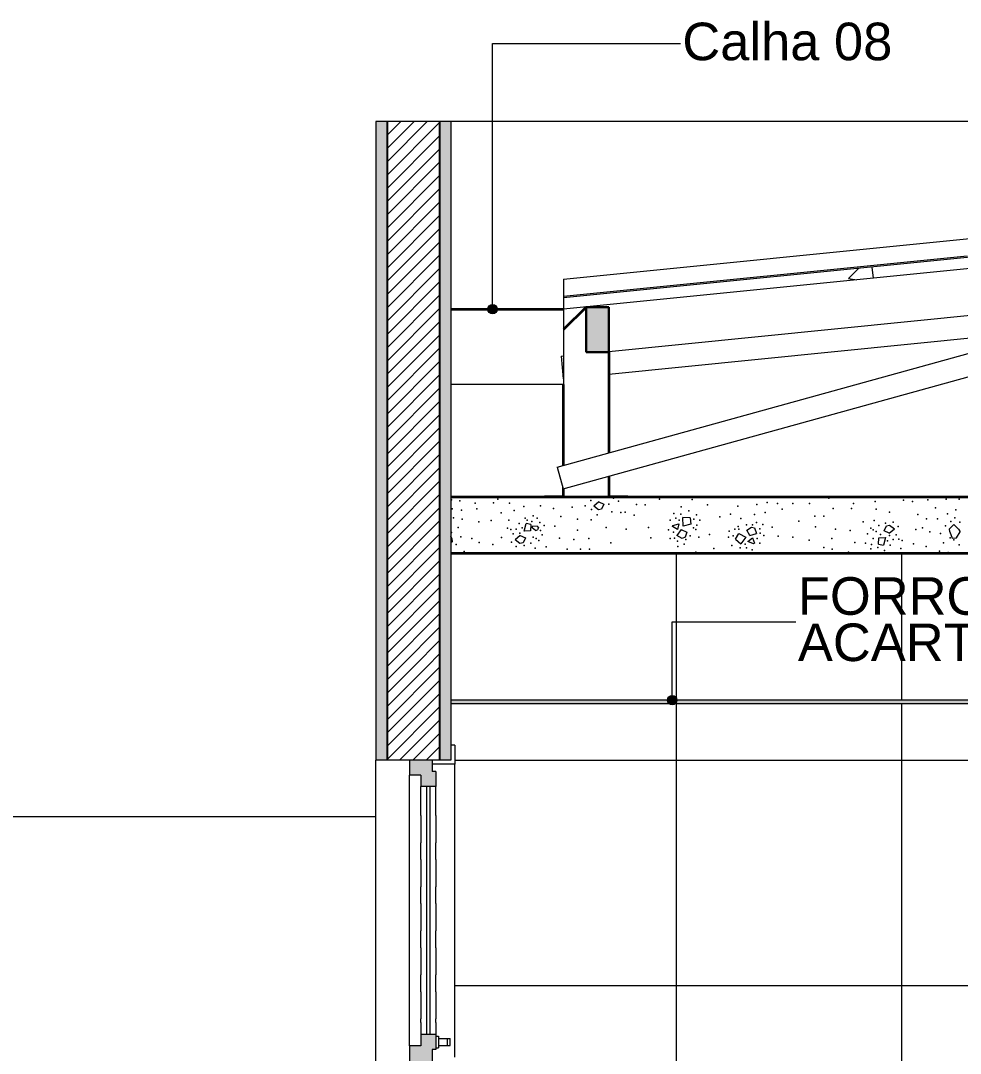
# Model space of a CAD drawing. Header units: metres. Extents: x -77 to 97, y 0 to 6.
# Drawn here: x 61.529 to 64.031, y 3.015 to 5.764 of the extents above; entities that cross this region are included whole.
import ezdxf

# ---------------------------------------------------------------- set-up
doc = ezdxf.new("R2010")
doc.units = ezdxf.units.M
doc.header["$MEASUREMENT"] = 0
doc.linetypes.add('broken', pattern=[2.46944, 1.41111, -1.05833])
for name, color, linetype, lineweight in [('ESTRUTURA-COB.EST_Caneta_No__1', 7, 'Continuous', 35), ('ESTRUTURA-COB.EST_Caneta_No__10', 7, 'Continuous', 5), ('ESTRUTURA-COB.EST_Caneta_No__241', 7, 'Continuous', 13), ('FORRO.EXEC_Caneta_No__241', 7, 'Continuous', 13), ('Janelas Archicad_Caneta_No__10', 7, 'Continuous', 5), ('Janelas Archicad_Caneta_No__241', 7, 'Continuous', 13), ('LAJES.EST_Caneta_No__1', 7, 'Continuous', 35), ('LAJES.EST_Caneta_No__241', 7, 'Continuous', 13), ('NOTAS-LAYOUT.EXEC_Caneta_No__241', 7, 'Continuous', 13), ('NOTAS-LAYOUT.EXEC_Caneta_No__5', 7, 'Continuous', 15), ('PAREDE CONSTRUIR_Caneta_No__241', 7, 'Continuous', 13), ('PAREDE CONSTRUIR_Caneta_No__3', 7, 'Continuous', 25), ('S-BEAM-____-OTLN.IFC Model_Caneta_No__1', 7, 'Continuous', 35), ('S-BEAM-____-OTLN.IFC Model_Caneta_No__2', 7, 'Continuous', 30)]:
    doc.layers.add(name, color=color, linetype=linetype, lineweight=lineweight)
for name, color, linetype, lineweight, true_color in [('ESTRUTURA-COB.EST_Caneta_No__97', 7, 'Continuous', 5, 0x6b6b6b), ('Janelas Archicad_Caneta_No__9', 7, 'Continuous', 5, 0x020202), ('Janelas Archicad_Caneta_No__97', 7, 'Continuous', 5, 0x6b6b6b), ('PAREDE CONSTRUIR_Caneta_No__16', 7, 'Continuous', 0, 0xc9c9c9), ('PAREDE CONSTRUIR_Caneta_No__97', 7, 'Continuous', 5, 0x6b6b6b), ('S-BEAM-____-OTLN.IFC Model_Caneta_No__13', 7, 'Continuous', 0, 0xaaaaaa)]:
    doc.layers.add(name, color=color, linetype=linetype, lineweight=lineweight, true_color=true_color)
for name, color, linetype in [('FORRO.EXEC', 7, 'Continuous'), ('Janelas Archicad', 7, 'Continuous'), ('LAJES.EST', 7, 'Continuous'), ('NOTAS-LAYOUT.EXEC', 7, 'Continuous'), ('PAREDE CONSTRUIR', 7, 'Continuous'), ('S-BEAM-____-OTLN.IFC Model', 7, 'Continuous')]:
    doc.layers.add(name, color=color, linetype=linetype)
doc.styles.add('ESTILO_GERADO_1', font='arial.ttf')
pattern_1 = [(45, (29.87522, 0.795284), (-0.01767767, 0.01767767), [])]

# ---------------------------------------------------------------- blocks, each defined once
blk = doc.blocks.new('*X144', base_point=(29.8752, 0.7953))
at = {"layer": 'LAJES.EST_Caneta_No__241', "color": 7, "linetype": 'Continuous', "lineweight": 13}
for p, q in [((63.0688, 4.4829), (63.0552, 4.4718)), ((63.0632, 4.4938), (63.0614, 4.4953)), ((63.0638, 4.4953), (63.0632, 4.4938)), ((63.0688, 4.4829), (63.0821, 4.4766)), ((63.0899, 4.4953), (63.0754, 4.494)), ((63.0754, 4.494), (63.0759, 4.4953)), ((63.0678, 4.4618), (63.0552, 4.4718)), ((63.076, 4.4638), (63.0678, 4.4618)), ((63.0821, 4.4766), (63.076, 4.4638)), ((62.8697, 4.4052), (62.8748, 4.4258)), ((62.8878, 4.4229), (62.8748, 4.4258)), ((63.2932, 4.4185), (63.2925, 4.4412)), ((63.3115, 4.4402), (63.2925, 4.4412)), ((63.3115, 4.4402), (63.3135, 4.4236)), ((62.8871, 4.4063), (62.8697, 4.4052)), ((62.8878, 4.4229), (62.8871, 4.4063)), ((62.8915, 4.4136), (62.8929, 4.4189)), ((62.8996, 4.4069), (62.8915, 4.4136)), ((62.8929, 4.4189), (62.9055, 4.4183)), ((62.8996, 4.4069), (62.9051, 4.409)), ((62.9076, 4.4151), (62.9051, 4.409)), ((62.9076, 4.4151), (62.9055, 4.4183)), ((63.2651, 4.4172), (63.2654, 4.4199)), ((63.2781, 4.4097), (63.2651, 4.4172)), ((63.2654, 4.4199), (63.2815, 4.4244)), ((63.2874, 4.4091), (63.2767, 4.3934)), ((63.2815, 4.4244), (63.2781, 4.4097)), ((63.2874, 4.4091), (63.3026, 4.4023)), ((63.3135, 4.4236), (63.2932, 4.4185)), ((63.3026, 4.4023), (63.2985, 4.3888)), ((63.4321, 4.3842), (63.441, 4.3984)), ((63.441, 4.3984), (63.46, 4.3895)), ((63.4629, 4.408), (63.4746, 4.416)), ((63.4704, 4.3931), (63.4629, 4.408)), ((63.4704, 4.3931), (63.4887, 4.3987)), ((63.4746, 4.416), (63.4827, 4.4137)), ((63.4827, 4.4137), (63.4887, 4.3987)), ((63.8283, 4.4063), (63.8345, 4.419)), ((63.8417, 4.3999), (63.8283, 4.4063)), ((63.8345, 4.419), (63.8427, 4.421)), ((63.8417, 4.3999), (63.8553, 4.411)), ((63.8427, 4.421), (63.8553, 4.411)), ((64.002, 4.4117), (64.0136, 4.4229)), ((64.0029, 4.4033), (64.002, 4.4117)), ((64.0029, 4.4033), (64.0089, 4.3866)), ((64.0136, 4.4229), (64.0258, 4.4103)), ((64.0209, 4.3873), (64.0301, 4.4033)), ((64.0258, 4.4103), (64.0301, 4.4033)), ((62.6771, 4.3854), (62.6749, 4.3916)), ((62.6781, 4.377), (62.6749, 4.374)), ((62.6771, 4.3854), (62.6781, 4.377)), ((62.8596, 4.3934), (62.846, 4.3822)), ((62.8586, 4.3722), (62.846, 4.3822)), ((62.8668, 4.3742), (62.8586, 4.3722)), ((62.8596, 4.3934), (62.873, 4.387)), ((62.873, 4.387), (62.8668, 4.3742)), ((63.2908, 4.3855), (63.2767, 4.3934)), ((63.2985, 4.3888), (63.2908, 4.3855)), ((63.4321, 4.3842), (63.4462, 4.3715)), ((63.46, 4.3895), (63.4462, 4.3715)), ((63.4654, 4.3775), (63.4773, 4.3869)), ((63.4808, 4.3709), (63.4654, 4.3775)), ((63.4773, 4.3869), (63.4826, 4.3728)), ((63.4826, 4.3728), (63.4808, 4.3709)), ((63.8135, 4.3703), (63.8142, 4.387)), ((63.8135, 4.3703), (63.8265, 4.3675)), ((63.8142, 4.387), (63.8316, 4.3881)), ((63.8316, 4.3881), (63.8265, 4.3675)), ((64.0089, 4.3866), (64.0209, 4.3873))]:
    blk.add_line(p, q, dxfattribs=at)
for p in [(62.676, 4.4887), (62.6986, 4.4854), (62.7885, 4.4803), (62.8, 4.4899), (62.9852, 4.4945), (63.047, 4.4865), (63.1074, 4.4929), (63.1213, 4.4845), (63.2303, 4.4898), (63.2526, 4.4946), (63.3172, 4.4891), (63.517, 4.4816), (63.6807, 4.4928), (63.7271, 4.4944), (63.8043, 4.4839), (63.8793, 4.4877), (63.9036, 4.484), (63.9441, 4.4885), (63.9933, 4.49), (64.0282, 4.4901), (62.6778, 4.4647), (62.7026, 4.4612), (62.7397, 4.4795), (62.7439, 4.4648), (62.8088, 4.4538), (62.8309, 4.4796), (62.8431, 4.4602), (62.8693, 4.4707), (62.9137, 4.4724), (62.9483, 4.4657), (62.9974, 4.4685), (63.032, 4.4728), (63.0488, 4.4626), (63.0952, 4.4773), (63.103, 4.4562), (63.1272, 4.4547), (63.1386, 4.4557), (63.1686, 4.4756), (63.1922, 4.4755), (63.288, 4.4696), (63.3081, 4.4596), (63.3577, 4.4755), (63.4389, 4.4713), (63.4893, 4.4763), (63.511, 4.4551), (63.5439, 4.4787), (63.5568, 4.4637), (63.5849, 4.4783), (63.6295, 4.4783), (63.6921, 4.4657), (63.7409, 4.4657), (63.7469, 4.479), (63.8069, 4.4634), (63.8427, 4.4556), (63.9649, 4.4669), (64.0189, 4.4614), (62.6818, 4.4406), (62.7044, 4.4373), (62.7496, 4.4301), (62.7822, 4.4335), (62.8291, 4.4345), (62.8569, 4.4258), (62.8723, 4.4394), (62.8779, 4.4343), (62.8899, 4.4312), (62.8941, 4.4459), (62.9043, 4.4399), (62.9116, 4.4285), (62.9676, 4.4437), (63.0118, 4.4366), (63.0482, 4.4348), (63.064, 4.4487), (63.1631, 4.4475), (63.2582, 4.4345), (63.2685, 4.4525), (63.2735, 4.4396), (63.2825, 4.4343), (63.2865, 4.4505), (63.3217, 4.4373), (63.3285, 4.4482), (63.3373, 4.4339), (63.3903, 4.443), (63.4193, 4.4507), (63.4468, 4.4386), (63.4827, 4.4491), (63.4883, 4.4281), (63.601, 4.4318), (63.6437, 4.4448), (63.6676, 4.445), (63.7726, 4.4301), (63.8019, 4.4334), (63.8318, 4.4265), (63.8524, 4.4292), (63.9174, 4.4495), (63.9411, 4.4375), (63.9702, 4.438), (63.9967, 4.451), (64.0053, 4.4304), (64.016, 4.4404), (64.0293, 4.429), (62.6764, 4.4013), (62.6938, 4.4147), (62.8256, 4.4127), (62.8344, 4.4097), (62.8409, 4.3981), (62.8489, 4.4103), (62.8585, 4.3994), (62.8644, 4.4136), (62.9137, 4.407), (62.923, 4.4204), (62.9513, 4.4186), (63.0122, 4.408), (63.0878, 4.4151), (63.1414, 4.4103), (63.2012, 4.4148), (63.2542, 4.4082), (63.2672, 4.4027), (63.3209, 4.4135), (63.3269, 4.4096), (63.3291, 4.4211), (63.416, 4.4054), (63.4305, 4.4101), (63.4394, 4.4177), (63.4417, 4.4108), (63.4621, 4.4217), (63.4775, 4.4217), (63.4968, 4.4112), (63.4983, 4.4001), (63.5049, 4.4226), (63.5299, 4.4157), (63.645, 4.4166), (63.6988, 4.4104), (63.7374, 4.407), (63.784, 4.3978), (63.7924, 4.4132), (63.7992, 4.4082), (63.8073, 4.4042), (63.8137, 4.4202), (63.8654, 4.4174), (63.9129, 4.4096), (63.9299, 4.414), (63.9499, 4.4037), (63.9786, 4.3984), (63.9913, 4.419), (62.7014, 4.3903), (62.7302, 4.3851), (62.7502, 4.3747), (62.8097, 4.3882), (62.8359, 4.3759), (62.8876, 4.3731), (62.894, 4.389), (62.9021, 4.3851), (62.9089, 4.38), (62.9174, 4.3955), (62.9639, 4.3863), (63.0025, 4.3829), (63.0424, 4.3857), (63.101, 4.3737), (63.2071, 4.387), (63.2583, 4.3854), (63.2701, 4.3861), (63.2782, 4.3785), (63.2954, 4.3707), (63.2999, 4.3825), (63.3118, 4.3922), (63.3344, 4.3887), (63.3633, 4.3966), (63.4139, 4.3887), (63.426, 4.3929), (63.4584, 4.3705), (63.4901, 4.3854), (63.4968, 4.373), (63.5079, 4.3932), (63.5459, 4.3921), (63.5849, 4.3888), (63.6282, 4.3813), (63.6892, 4.3853), (63.75, 4.3747), (63.7783, 4.3729), (63.7987, 4.3851), (63.8184, 4.3965), (63.8369, 4.3796), (63.8428, 4.3939), (63.8525, 4.3829), (63.8604, 4.3952), (63.8669, 4.3836), (63.8757, 4.3806), (63.9061, 4.3716), (63.9863, 4.374), (64.0037, 4.3875), (64.0137, 4.3824), (62.6887, 4.3698), (62.7099, 4.3507), (62.7864, 4.3694), (62.8015, 4.347), (62.8489, 4.364), (62.8695, 4.3668), (62.8995, 4.3598), (62.9287, 4.3631), (62.9842, 4.3567), (63.0197, 4.3574), (63.0436, 4.3575), (63.1763, 4.3472), (63.2792, 4.3645), (63.3271, 4.3488), (63.3751, 4.3592), (63.4226, 4.367), (63.4319, 4.3465), (63.4451, 4.3604), (63.4578, 4.3475), (63.4621, 4.3608), (63.4771, 4.355), (63.5382, 4.3457), (63.6521, 4.3477), (63.6678, 4.3616), (63.6895, 4.3567), (63.7337, 4.3496), (63.7929, 4.3581), (63.7942, 4.3695), (63.8072, 4.3474), (63.8114, 4.362), (63.829, 4.3539), (63.8444, 4.3674), (63.8722, 4.3587), (63.9404, 4.3643), (63.9756, 4.3515), (63.9983, 4.3482), (64.0275, 4.3683)]:
    blk.add_point(p, dxfattribs=at)
blk = doc.blocks.new('Rótulo_44_4', base_point=(63.2639, 3.9553))
at = {"layer": 'NOTAS-LAYOUT.EXEC', "linetype": 'Continuous', "lineweight": 0, "true_color": 0x000000}
blk.add_hatch(color=18, dxfattribs=at).paths.add_polyline_path([(63.2514, 3.9553), (63.2523, 3.9505), (63.255, 3.9464), (63.2591, 3.9437), (63.2639, 3.9428), (63.2686, 3.9437), (63.2727, 3.9464), (63.2754, 3.9505), (63.2764, 3.9553), (63.2754, 3.9601), (63.2727, 3.9641), (63.2686, 3.9668), (63.2639, 3.9678), (63.2591, 3.9668), (63.255, 3.9641), (63.2523, 3.9601)])
at = {"layer": 'NOTAS-LAYOUT.EXEC_Caneta_No__241', "color": 7, "linetype": 'broken', "lineweight": 13}
for p, q in [((63.2639, 3.9678), (63.2639, 4.1639)), ((63.2639, 4.1639), (63.5935, 4.1639))]:
    blk.add_line(p, q, dxfattribs=at)
at = {"layer": 'NOTAS-LAYOUT.EXEC_Caneta_No__5', "color": 7, "linetype": 'Continuous', "lineweight": 15}
blk.add_circle((63.2639, 3.9553), 0.0125, dxfattribs=at)
at = {"layer": 'NOTAS-LAYOUT.EXEC_Caneta_No__241', "color": 7, "lineweight": 13, "insert": (63.5985, 4.2825), "char_height": 0.1, "width": 1.5, "attachment_point": 1, "line_spacing_factor": 0.739093, "style": 'ESTILO_GERADO_1'}
blk.add_mtext('\\A1;{\\pql;\\pt0,241;\\fArial|b0|i0|c0|p0;\\W1.000000;FORRO DE GESSO ACARTONADO\\fArial|b0|i0|c0|p0;\\W1.000000;\\A1{\\H.66x;\\S^  ;}\\fArial|b0|i0|c0|p0;\\W1.000000;\\fArial|b0|i0|c0|p0;\\W1.000000;\\A1{\\H.66x;\\S^  ;}\\fArial|b0|i0|c0|p0;\\W1.000000;\\fArial|b0|i0|c0|p0;\\W1.000000;\\fArial|b0|i0|c0|p0;\\W1.000000;\\fArial|b0|i0|c0|p0;\\W1.000000;\\fArial|b0|i0|c0|p0;\\W1.000000;\\fArial|b0|i0|c0|p0;\\W1.000000;\\fArial|b0|i0|c0|p0;\\W1.000000;\\A1{\\H.66x;\\S^  ;}\\fArial|b0|i0|c0|p0;\\W1.000000;\\fArial|b0|i0|c0|p0;\\W1.000000;\\A1{\\H.66x;\\S^  ;}\\fArial|b0|i0|c0|p0;\\W1.000000;\\fArial|b0|i0|c0|p0;\\W1.000000;\\fArial|b0|i0|c0|p0;\\W1.000000;\\fArial|b0|i0|c0|p0;\\W1.000000;\\fArial|b0|i0|c0|p0;\\W1.000000;\\fArial|b0|i0|c0|p0;\\W1.000000;\\fArial|b0|i0|c0|p0;\\W1.000000;\\A1{\\H.66x;\\S^  ;}\\fArial|b0|i0|c0|p0;\\W1.000000;\\fArial|b0|i0|c0|p0;\\W1.000000;\\A1{\\H.66x;\\S^  ;}\\fArial|b0|i0|c0|p0;\\W1.000000;\\fArial|b0|i0|c0|p0;\\W1.000000;\\fArial|b0|i0|c0|p0;\\W1.000000;\\fArial|b0|i0|c0|p0;\\W1.000000;\\fArial|b0|i0|c0|p0;\\W1.000000;\\fArial|b0|i0|c0|p0;\\W1.000000;\\fArial|b0|i0|c0|p0;\\W1.000000;\\A1{\\H.66x;\\S^  ;}\\fArial|b0|i0|c0|p0;\\W1.000000;\\fArial|b0|i0|c0|p0;\\W1.000000;\\A1{\\H.66x;\\S^  ;}\\fArial|b0|i0|c0|p0;\\W1.000000;\\fArial|b0|i0|c0|p0;\\W1.000000;\\fArial|b0|i0|c0|p0;\\W1.000000;\\fArial|b0|i0|c0|p0;\\W1.000000;\\fArial|b0|i0|c0|p0;\\W1.000000;\\fArial|b0|i0|c0|p0;\\W1.000000;\\fArial|b0|i0|c0|p0;\\W1.000000;\\A1{\\H.66x;\\S^  ;}\\fArial|b0|i0|c0|p0;\\W1.000000;\\fArial|b0|i0|c0|p0;\\W1.000000;\\A1{\\H.66x;\\S^  ;}\\fArial|b0|i0|c0|p0;\\W1.000000;\\fArial|b0|i0|c0|p0;\\W1.000000;\\fArial|b0|i0|c0|p0;\\W1.000000;\\fArial|b0|i0|c0|p0;\\W1.000000;\\fArial|b0|i0|c0|p0;\\W1.000000;\\fArial|b0|i0|c0|p0;\\W1.000000;\\fArial|b0|i0|c0|p0;\\W1.000000;\\A1{\\H.66x;\\S^  ;}\\fArial|b0|i0|c0|p0;\\W1.000000;}', dxfattribs=at)
blk = doc.blocks.new('Rótulo_46_4', base_point=(62.7859, 4.9956))
at = {"layer": 'NOTAS-LAYOUT.EXEC', "linetype": 'Continuous', "lineweight": 0, "true_color": 0x000000}
blk.add_hatch(color=18, dxfattribs=at).paths.add_polyline_path([(62.7734, 4.9956), (62.7744, 4.9908), (62.7771, 4.9867), (62.7811, 4.984), (62.7859, 4.9831), (62.7907, 4.984), (62.7947, 4.9867), (62.7975, 4.9908), (62.7984, 4.9956), (62.7975, 5.0003), (62.7947, 5.0044), (62.7907, 5.0071), (62.7859, 5.0081), (62.7811, 5.0071), (62.7771, 5.0044), (62.7744, 5.0003)])
at = {"layer": 'NOTAS-LAYOUT.EXEC_Caneta_No__241', "color": 7, "linetype": 'broken', "lineweight": 13}
for p, q in [((62.7859, 5.0081), (62.7859, 5.7027)), ((62.7859, 5.7027), (63.2859, 5.7027))]:
    blk.add_line(p, q, dxfattribs=at)
at = {"layer": 'NOTAS-LAYOUT.EXEC_Caneta_No__5', "color": 7, "linetype": 'Continuous', "lineweight": 15}
blk.add_circle((62.7859, 4.9956), 0.0125, dxfattribs=at)
at = {"layer": 'NOTAS-LAYOUT.EXEC_Caneta_No__241', "color": 7, "lineweight": 13, "insert": (63.2909, 5.7584), "char_height": 0.1, "attachment_point": 1, "style": 'ESTILO_GERADO_1'}
blk.add_mtext('\\A1;{\\pql;\\pt0,241;\\fArial|b0|i0|c0|p0;\\W1.000000;Calha 08\\fArial|b0|i0|c0|p0;\\W1.000000;\\A1{\\H.66x;\\S^  ;}\\fArial|b0|i0|c0|p0;\\W1.000000;\\fArial|b0|i0|c0|p0;\\W1.000000;\\A1{\\H.66x;\\S^  ;}\\fArial|b0|i0|c0|p0;\\W1.000000;\\fArial|b0|i0|c0|p0;\\W1.000000;\\fArial|b0|i0|c0|p0;\\W1.000000;\\fArial|b0|i0|c0|p0;\\W1.000000;\\fArial|b0|i0|c0|p0;\\W1.000000;\\fArial|b0|i0|c0|p0;\\W1.000000;\\fArial|b0|i0|c0|p0;\\W1.000000;\\A1{\\H.66x;\\S^  ;}\\fArial|b0|i0|c0|p0;\\W1.000000;\\fArial|b0|i0|c0|p0;\\W1.000000;\\A1{\\H.66x;\\S^  ;}\\fArial|b0|i0|c0|p0;\\W1.000000;\\fArial|b0|i0|c0|p0;\\W1.000000;\\fArial|b0|i0|c0|p0;\\W1.000000;\\fArial|b0|i0|c0|p0;\\W1.000000;\\fArial|b0|i0|c0|p0;\\W1.000000;\\fArial|b0|i0|c0|p0;\\W1.000000;\\fArial|b0|i0|c0|p0;\\W1.000000;\\A1{\\H.66x;\\S^  ;}\\fArial|b0|i0|c0|p0;\\W1.000000;\\fArial|b0|i0|c0|p0;\\W1.000000;\\A1{\\H.66x;\\S^  ;}\\fArial|b0|i0|c0|p0;\\W1.000000;\\fArial|b0|i0|c0|p0;\\W1.000000;\\fArial|b0|i0|c0|p0;\\W1.000000;\\fArial|b0|i0|c0|p0;\\W1.000000;\\fArial|b0|i0|c0|p0;\\W1.000000;\\fArial|b0|i0|c0|p0;\\W1.000000;\\fArial|b0|i0|c0|p0;\\W1.000000;\\A1{\\H.66x;\\S^  ;}\\fArial|b0|i0|c0|p0;\\W1.000000;\\fArial|b0|i0|c0|p0;\\W1.000000;\\A1{\\H.66x;\\S^  ;}\\fArial|b0|i0|c0|p0;\\W1.000000;\\fArial|b0|i0|c0|p0;\\W1.000000;\\fArial|b0|i0|c0|p0;\\W1.000000;\\fArial|b0|i0|c0|p0;\\W1.000000;\\fArial|b0|i0|c0|p0;\\W1.000000;\\fArial|b0|i0|c0|p0;\\W1.000000;\\fArial|b0|i0|c0|p0;\\W1.000000;\\A1{\\H.66x;\\S^  ;}\\fArial|b0|i0|c0|p0;\\W1.000000;\\fArial|b0|i0|c0|p0;\\W1.000000;\\A1{\\H.66x;\\S^  ;}\\fArial|b0|i0|c0|p0;\\W1.000000;\\fArial|b0|i0|c0|p0;\\W1.000000;\\fArial|b0|i0|c0|p0;\\W1.000000;\\fArial|b0|i0|c0|p0;\\W1.000000;\\fArial|b0|i0|c0|p0;\\W1.000000;\\fArial|b0|i0|c0|p0;\\W1.000000;\\fArial|b0|i0|c0|p0;\\W1.000000;\\A1{\\H.66x;\\S^  ;}\\fArial|b0|i0|c0|p0;\\W1.000000;}', dxfattribs=at)

msp = doc.modelspace()

# ---------------------------------------------------------------- hatches: boundary and pattern name
at = {"layer": 'ESTRUTURA-COB.EST_Caneta_No__97', "linetype": 'Continuous', "lineweight": 5, "true_color": 0x6b6b6b}
h = msp.add_hatch(dxfattribs=at)
h.set_pattern_fill('AR_CONC_0004', color=251, style=0, pattern_type=2)
h.set_pattern_definition([(50, (29.8752, 0.7953), (-0.546554, 0.047817), [0.05715, -0.62865]), (355, (29.8752, 0.7953), (-0.10573, 0.5731705), [0.04572, -0.502922]), (100.4514, (29.92077, 0.7913), (0.440824, 0.525353), [0.04857, -0.534271]), (46.1842, (29.8752, 0.9477), (-0.813237, 0.126127), [0.085725, -0.942975]), (96.6356, (29.943, 0.9372), (0.712212, 0.742278), [0.072855, -0.801407]), (351.1842, (29.8752, 0.9477), (0.712212, 0.742278), [0.06858, -0.75438]), (21, (29.9514, 0.9096), (-0.454843, 0.3067956), [0.05715, -0.62865]), (326, (29.9514, 0.9096), (0.185406, 0.552564), [0.04572, -0.50292]), (71.4514, (29.9893, 0.884), (0.640249, 0.245768), [0.04857, -0.53427]), (37.5, (29.87522, 0.79528), (0.0092658, 0.2536651), [0, -0.496824, 0, -0.51054, 0, -0.504825]), (7.5, (29.87522, 0.79528), (0.200459, 0.3005417), [0, -0.291084, 0, -0.485394, 0, -0.192405]), (327.5, (29.7053, 0.79528), (-0.4067718, 0.0171862), [0, -0.1905, 0, -0.59436, 0, -0.78867]), (317.5, (29.6291, 0.7953), (0.4443875, 0.0762795), [0, -0.24765, 0, -0.394716, 0, -0.56007])])
h.paths.add_polyline_path([(62.9749, 5.0257), (62.9749, 4.9956), (67.3252, 5.4306), (67.3252, 5.4607)])
at = {"layer": 'FORRO.EXEC', "linetype": 'Continuous', "lineweight": 0, "true_color": 0xffffff}
msp.add_hatch(color=7, dxfattribs=at).paths.add_polyline_path([(62.6749, 3.9553), (62.6749, 3.9453), (66.9754, 3.9453), (66.9754, 3.9553)])
at = {"layer": 'Janelas Archicad', "linetype": 'Continuous', "lineweight": 0, "true_color": 0xffffff}
for points in [[(62.6249, 3.7653), (62.6249, 3.7953), (62.5649, 3.7953), (62.5649, 3.7553), (62.5949, 3.7553), (62.5949, 3.7653)], [(62.5949, 3.7253), (62.6349, 3.7253), (62.6349, 3.7653), (62.5949, 3.7653)], [(62.5949, 3.0653), (62.5949, 3.0253), (62.6349, 3.0253), (62.6349, 3.0653)], [(62.5949, 3.0353), (62.5649, 3.0353), (62.5649, 2.9953), (62.6249, 2.9953), (62.6249, 3.0253), (62.5949, 3.0253)]]:
    msp.add_hatch(color=7, dxfattribs=at).paths.add_polyline_path(points)
at = {"layer": 'PAREDE CONSTRUIR', "linetype": 'Continuous', "lineweight": 0, "true_color": 0xffffff}
for points in [[(62.4749, 5.4953), (62.4749, 4.0453), (62.5049, 4.0453), (62.5049, 5.4953)], [(62.6449, 4.0453), (62.6749, 4.0453), (62.6749, 5.4953), (62.6449, 5.4953)], [(62.4749, 4.0453), (62.4749, 3.7953), (62.5049, 3.7953), (62.5049, 4.0453)], [(62.6749, 4.0453), (62.6449, 4.0453), (62.6449, 3.7953), (62.6749, 3.7953)]]:
    msp.add_hatch(color=7, dxfattribs=at).paths.add_polyline_path(points)
at = {"layer": 'PAREDE CONSTRUIR', "linetype": 'Continuous', "lineweight": 0, "true_color": 0x000000}
h = msp.add_hatch(dxfattribs=at)
h.set_pattern_fill('common_brick_0004', color=18, style=0, pattern_type=2)
h.set_pattern_definition(pattern_1)
h.paths.add_polyline_path([(62.5049, 5.4953), (62.5049, 4.0453), (62.6449, 4.0453), (62.6449, 5.4953)])
h = msp.add_hatch(dxfattribs=at)
h.set_pattern_fill('common_brick_0004', color=18, style=0, pattern_type=2)
h.set_pattern_definition(pattern_1)
h.paths.add_polyline_path([(62.5049, 4.0453), (62.5049, 3.7953), (62.5649, 3.7953), (62.6449, 3.7953), (62.6449, 4.0453)])
at = {"layer": 'PAREDE CONSTRUIR_Caneta_No__97', "linetype": 'Continuous', "lineweight": 5, "true_color": 0x6b6b6b}
h = msp.add_hatch(dxfattribs=at)
h.set_pattern_fill('Ceramica_60_x_60_0004', color=251, style=0, pattern_type=2)
h.set_pattern_definition([(0, (62.6749, 0.7953), (0, 0.6), []), (90, (62.6749, 0.7953), (-0.6, 0), [])])
h.paths.add_polyline_path([(64.7761, 4.3453), (62.6749, 4.3453), (62.6749, 3.9553), (64.7761, 3.9553)])
h = msp.add_hatch(dxfattribs=at)
h.set_pattern_fill('Ceramica_60_x_60_0004', color=251, style=0, pattern_type=2)
h.set_pattern_definition([(6e-15, (62.6749, 0.7953), (0, 0.6), []), (90, (62.6749, 0.7953), (-0.6, 0), [])])
h.paths.add_polyline_path([(64.7761, 3.9453), (62.6749, 3.9453), (62.6749, 3.8353), (62.6849, 3.8353), (62.6849, 2.9553), (62.6749, 2.9553), (62.6749, 1.7953), (63.1142, 1.7953), (63.1142, 1.8793), (63.1142, 1.8901), (63.1142, 1.9211), (63.1153, 1.9256), (63.1185, 1.929), (63.123, 1.9303), (63.1239, 1.93), (63.1248, 1.9303), (63.1293, 1.9292), (63.1326, 1.9259), (63.1339, 1.9214), (63.1339, 1.8902), (63.1339, 1.8793), (63.1339, 1.7953), (64.7749, 1.7953), (64.7749, 1.5953), (64.7761, 1.5953)])
at = {"layer": 'S-BEAM-____-OTLN.IFC Model', "linetype": 'Continuous', "lineweight": 0, "true_color": 0x000000}
msp.add_hatch(color=18, dxfattribs=at).paths.add_polyline_path([(63.0949, 4.8816), (63.0949, 5.0016), (63.0349, 5.0016), (63.0349, 4.8816)])

# ---------------------------------------------------------------- linework, layer by layer
at = {"layer": 'ESTRUTURA-COB.EST_Caneta_No__1', "color": 7, "linetype": 'Continuous', "lineweight": 35}
msp.add_line((62.6749, 4.9956), (62.9749, 4.9956), dxfattribs=at)
at = {"layer": 'ESTRUTURA-COB.EST_Caneta_No__10', "color": 7, "linetype": 'Continuous', "lineweight": 5}
for p, q in [((62.9749, 4.9956), (62.9749, 4.7956)), ((62.9749, 4.7956), (62.6749, 4.7956))]:
    msp.add_line(p, q, dxfattribs=at)
at = {"layer": 'ESTRUTURA-COB.EST_Caneta_No__241', "color": 7, "linetype": 'Continuous', "lineweight": 13}
for p, q in [((67.2252, 5.4507), (62.9749, 5.0257)), ((67.3252, 5.4306), (62.9749, 4.9956)), ((62.9749, 5.0757), (64.0825, 5.1865)), ((62.9749, 5.0305), (64.0492, 5.1379)), ((62.9749, 5.0757), (62.9749, 5.0305)), ((62.9749, 5.0305), (62.9749, 5.0257)), ((62.9749, 5.0257), (62.9749, 4.9956))]:
    msp.add_line(p, q, dxfattribs=at)
at = {"layer": 'FORRO.EXEC_Caneta_No__241', "color": 7, "linetype": 'Continuous', "lineweight": 13}
for p, q in [((66.9754, 3.9553), (62.6749, 3.9553)), ((66.9754, 3.9453), (62.6749, 3.9453))]:
    msp.add_line(p, q, dxfattribs=at)
at = {"layer": 'Janelas Archicad_Caneta_No__10', "color": 7, "linetype": 'Continuous', "lineweight": 5}
for q in [(62.6749, 3.8353), (62.6849, 3.7853)]:
    msp.add_line((62.6849, 3.8353), q, dxfattribs=at)
at = {"layer": 'Janelas Archicad_Caneta_No__10', "color": 7, "linetype": 'Continuous', "lineweight": 5, "flags": 128}
msp.add_lwpolyline([(62.6849, 3.7853), (62.6749, 3.7853), (62.6249, 3.7853)], dxfattribs=at)
at = {"layer": 'Janelas Archicad_Caneta_No__241', "color": 7, "linetype": 'Continuous', "lineweight": 13}
msp.add_line((62.4749, 2.9953), (62.4749, 3.7953), dxfattribs=at)
at = {"layer": 'Janelas Archicad_Caneta_No__9', "color": 18, "linetype": 'Continuous', "lineweight": 5, "true_color": 0x020202}
for p, q in [((62.5649, 3.7953), (62.5649, 3.7553)), ((62.6849, 3.0053), (62.6849, 3.7853)), ((62.5649, 3.0353), (62.5649, 3.7553)), ((62.5949, 3.7553), (62.5649, 3.7553)), ((62.5949, 3.7553), (62.5949, 3.7253)), ((62.6349, 3.7653), (62.6249, 3.7653)), ((62.6349, 3.7653), (62.6349, 3.7253)), ((62.5949, 3.6481), (62.5949, 3.7253)), ((62.6349, 3.7253), (62.5949, 3.7253)), ((62.6099, 3.7253), (62.6099, 3.0653)), ((62.6199, 3.0653), (62.6199, 3.7253)), ((62.6349, 3.6481), (62.6349, 3.7253)), ((62.5949, 3.5309), (62.5949, 3.5759)), ((62.6349, 3.5309), (62.6349, 3.5759)), ((62.5949, 3.4137), (62.5949, 3.4587)), ((62.6349, 3.4137), (62.6349, 3.4587)), ((62.5949, 3.2964), (62.5949, 3.3415)), ((62.6349, 3.2964), (62.6349, 3.3415)), ((62.5949, 3.1792), (62.5949, 3.2243)), ((62.6349, 3.1792), (62.6349, 3.2243)), ((62.5949, 3.0974), (62.5949, 3.1071)), ((62.6349, 3.0974), (62.6349, 3.1071)), ((62.5949, 3.0653), (62.5949, 3.0353)), ((62.6349, 3.0653), (62.5949, 3.0653)), ((62.6349, 3.0653), (62.6349, 3.0253)), ((62.6349, 3.0608), (62.6419, 3.0608)), ((62.6419, 3.0608), (62.6419, 3.0298)), ((62.6419, 3.0548), (62.6519, 3.0548)), ((62.6519, 3.0548), (62.6589, 3.0548)), ((62.6589, 3.0548), (62.664, 3.0548)), ((62.664, 3.0548), (62.6659, 3.0548)), ((62.6659, 3.0548), (62.6729, 3.0548)), ((62.6659, 3.0358), (62.6659, 3.0548)), ((62.6729, 3.0358), (62.6729, 3.0548)), ((62.5649, 3.0353), (62.5649, 2.9953)), ((62.5949, 3.0353), (62.5649, 3.0353)), ((62.6349, 3.0253), (62.6249, 3.0253)), ((62.6349, 3.0298), (62.6419, 3.0298)), ((62.6419, 3.0358), (62.6519, 3.0358)), ((62.6519, 3.0358), (62.6589, 3.0358)), ((62.6589, 3.0358), (62.664, 3.0358)), ((62.664, 3.0358), (62.6659, 3.0358)), ((62.6659, 3.0358), (62.6729, 3.0358))]:
    msp.add_line(p, q, dxfattribs=at)
at = {"layer": 'Janelas Archicad_Caneta_No__9', "color": 18, "linetype": 'Continuous', "lineweight": 5, "true_color": 0x020202, "flags": 128}
for points in [[(62.6249, 3.7953), (62.6249, 3.7853), (62.6249, 3.7653)], [(62.6249, 3.0253), (62.6249, 3.0053), (62.6249, 2.9953)]]:
    msp.add_lwpolyline(points, dxfattribs=at)
at = {"layer": 'Janelas Archicad_Caneta_No__97', "color": 251, "linetype": 'Continuous', "lineweight": 5, "true_color": 0x6b6b6b}
for p, q in [((62.5949, 3.6481), (62.5949, 3.5867)), ((62.6349, 3.6481), (62.6349, 3.5867)), ((62.5949, 3.5867), (62.5949, 3.5759)), ((62.6349, 3.5867), (62.6349, 3.5759)), ((62.5949, 3.5309), (62.5949, 3.4587)), ((62.6349, 3.5309), (62.6349, 3.4587)), ((62.5949, 3.4137), (62.5949, 3.3415)), ((62.6349, 3.4137), (62.6349, 3.3415)), ((62.5949, 3.2964), (62.5949, 3.2243)), ((62.6349, 3.2964), (62.6349, 3.2243)), ((62.5949, 3.1792), (62.5949, 3.1071)), ((62.6349, 3.1792), (62.6349, 3.1071)), ((62.5949, 3.0974), (62.5949, 3.0653)), ((62.6349, 3.0974), (62.6349, 3.0653))]:
    msp.add_line(p, q, dxfattribs=at)
at = {"layer": 'LAJES.EST_Caneta_No__1', "color": 7, "linetype": 'Continuous', "lineweight": 35}
for p, q in [((71.9754, 4.4953), (62.6749, 4.4953)), ((71.9754, 4.3453), (62.6749, 4.3453))]:
    msp.add_line(p, q, dxfattribs=at)
at = {"layer": 'PAREDE CONSTRUIR_Caneta_No__16', "color": 9, "linetype": 'Continuous', "lineweight": 0, "true_color": 0xc9c9c9}
msp.add_line((58.1768, 3.6453), (62.4749, 3.6453), dxfattribs=at)
at = {"layer": 'PAREDE CONSTRUIR_Caneta_No__241', "color": 7, "linetype": 'Continuous', "lineweight": 13}
for p, q in [((62.4749, 5.4953), (62.4749, 4.0453)), ((62.6749, 5.4953), (62.6749, 4.9956)), ((67.1705, 5.4953), (62.6749, 5.4953)), ((62.6749, 4.9956), (62.6749, 4.7956)), ((62.6749, 4.7956), (62.6749, 4.4953)), ((62.6749, 4.4953), (62.6749, 4.3453)), ((62.6749, 4.3453), (62.6749, 4.0453)), ((62.4749, 4.0453), (62.4749, 3.7953)), ((62.6749, 4.0453), (62.6749, 3.9553)), ((62.6749, 3.9553), (62.6749, 3.9453))]:
    msp.add_line(p, q, dxfattribs=at)
at = {"layer": 'PAREDE CONSTRUIR_Caneta_No__241', "color": 7, "linetype": 'Continuous', "lineweight": 13, "flags": 128}
for points in [[(62.6749, 5.4953), (62.6449, 5.4953), (62.5049, 5.4953), (62.4749, 5.4953)], [(62.6749, 3.9453), (62.6749, 3.8353), (62.6749, 3.7953)], [(62.6749, 3.7953), (62.6449, 3.7953), (62.6249, 3.7953), (62.5649, 3.7953), (62.5049, 3.7953), (62.4749, 3.7953)]]:
    msp.add_lwpolyline(points, dxfattribs=at)
at = {"layer": 'PAREDE CONSTRUIR_Caneta_No__3', "color": 7, "linetype": 'Continuous', "lineweight": 25}
for p, q in [((62.5049, 5.4953), (62.5049, 4.0453)), ((62.6449, 5.4953), (62.6449, 4.0453)), ((62.5049, 4.0453), (62.5049, 3.7953)), ((62.6449, 4.0453), (62.6449, 3.7953))]:
    msp.add_line(p, q, dxfattribs=at)
at = {"layer": 'S-BEAM-____-OTLN.IFC Model_Caneta_No__1', "color": 7, "linetype": 'Continuous', "lineweight": 35}
for p, q in [((63.0349, 5.0016), (62.9749, 4.9416)), ((63.0949, 4.8816), (63.0949, 4.6133)), ((62.9749, 4.5801), (62.9749, 4.7956)), ((63.0949, 4.551), (63.0949, 4.4953)), ((62.9749, 4.4953), (62.9749, 4.5179))]:
    msp.add_line(p, q, dxfattribs=at)
at = {"layer": 'S-BEAM-____-OTLN.IFC Model_Caneta_No__13', "color": 253, "linetype": 'Continuous', "lineweight": 0, "true_color": 0xaaaaaa}
for p, q in [((62.9575, 4.5753), (64.6261, 5.0366)), ((63.0949, 4.8833), (64.5256, 5.0263)), ((62.9735, 4.5175), (64.6446, 4.9795)), ((63.0949, 4.823), (64.2831, 4.9418)), ((62.9681, 4.8706), (62.9749, 4.8713)), ((62.9681, 4.8706), (62.9741, 4.8109)), ((62.9741, 4.8109), (62.9749, 4.811)), ((62.9575, 4.5753), (62.9735, 4.5175)), ((63.0981, 4.5461), (63.0949, 4.5461)), ((63.0981, 4.4985), (63.0981, 4.5461)), ((62.9717, 4.5237), (62.9717, 4.4985)), ((62.9241, 4.4985), (62.9241, 4.4953)), ((62.9717, 4.4985), (62.9241, 4.4985)), ((63.1457, 4.4985), (63.0981, 4.4985)), ((63.1457, 4.4953), (63.1457, 4.4985))]:
    msp.add_line(p, q, dxfattribs=at)
at = {"layer": 'S-BEAM-____-OTLN.IFC Model_Caneta_No__2', "color": 7, "linetype": 'Continuous', "lineweight": 30}
for p, q in [((63.0349, 5.0016), (63.0349, 4.8816)), ((63.0949, 5.0016), (63.0349, 5.0016)), ((63.0949, 5.0016), (63.0949, 4.8816)), ((63.0949, 4.8816), (63.0349, 4.8816))]:
    msp.add_line(p, q, dxfattribs=at)

# ---------------------------------------------------------------- block references
at = {"layer": 'LAJES.EST', "lineweight": 0}
msp.add_blockref('*X144', (29.8752, 0.7953), dxfattribs=at)
at = {"layer": 'NOTAS-LAYOUT.EXEC', "color": 7, "linetype": 'broken', "lineweight": 13}
for name, p in [('Rótulo_46_4', (62.7859, 4.9956)), ('Rótulo_44_4', (63.2639, 3.9553))]:
    msp.add_blockref(name, p, dxfattribs=at)

doc.saveas('drawing.dxf')
